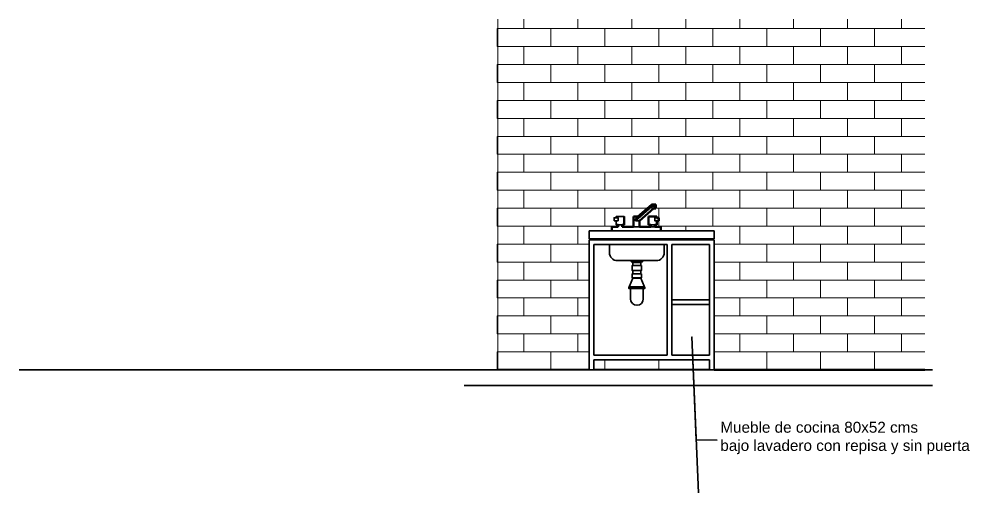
# Model space of a CAD drawing. Header units: metres. Extents: x 45 to 666, y -23 to 325.
# Drawn here: x 68.84 to 75.02, y 81.44 to 84.48 of the extents above; entities that cross this region are included whole.
import ezdxf

# ---------------------------------------------------------------- set-up
doc = ezdxf.new("R2010")
doc.units = ezdxf.units.M
doc.header["$LTSCALE"] = 5
doc.header["$MEASUREMENT"] = 0
doc.layers.get('0').update_dxf_attribs({"color": 30})
doc.layers.add('_AUX', color=210, linetype='Continuous', lineweight=18, plot=False)
for name, color, linetype, lineweight in [('A-ANNO-NOTE', 7, 'Continuous', 35), ('A-ELEV-MBE1', 7, 'Continuous', 35), ('A-ELEV-OTLN', 1, 'Continuous', 50), ('A-ELEV-PATT', 8, 'Continuous', 18), ('A-WALL-FULL', 7, 'Continuous', 35)]:
    doc.layers.add(name, color=color, linetype=linetype, lineweight=lineweight)
doc.styles.add('E-ARIAL', font='arial.ttf')
doc.styles.add('E-ROMANS', font='romans.shx', dxfattribs={"width": 0.8})
doc.dimstyles.new('E-0200_TICK_12', dxfattribs={"dimscale": 0.001, "dimtxt": 240, "dimasz": 240, "dimexe": 120, "dimexo": 80, "dimgap": 120, "dimtad": 0, "dimzin": 0, "dimdsep": 46, "dimtxsty": 'E-ROMANS', "dimblk": 'OBLIQUE', "dimcen": 120, "dimclrd": 256, "dimclre": 256, "dimclrt": 256, "dimadec": 0, "dimazin": 0, "dimtfac": 1, "dimtmove": 1, "dimatfit": 3, "dimldrblk": 'OPEN90', "dimfxl": 1, "dimtfill": 1, "dimtolj": 1, "dimtzin": 0, "dimlwd": -1, "dimarcsym": 0})

# ---------------------------------------------------------------- blocks, each defined once
blk = doc.blocks.new('_Oblique')
at = {"color": 0, "linetype": 'ByBlock', "lineweight": -2}
blk.add_line((-0.5, -0.5), (0.5, 0.5), dxfattribs=at)

msp = doc.modelspace()

# ---------------------------------------------------------------- hatches: boundary and pattern name
at = {"layer": '_AUX'}
h = msp.add_hatch(dxfattribs=at)
h.set_pattern_fill('ANGLE', color=256, style=0)
h.set_pattern_definition([(0, (71.9005, 82.228), (0, 6.985), [5.08, -1.905]), (90, (71.9005, 82.228), (-6.985, 4e-16), [5.08, -1.905])])
h.paths.add_polyline_path([(74.6405, 84.4763), (71.9005, 84.4763), (71.9005, 82.2283), (72.4905, 82.2283), (72.4905, 83.0612), (72.6209, 83.0612), (72.6209, 83.0692), (72.4905, 83.0692), (72.4905, 83.1192), (72.6369, 83.1192), (72.6369, 83.1452), (72.676, 83.1452), (72.676, 83.1583), (72.663, 83.1583), (72.663, 83.1844), (72.6499, 83.1844), (72.6499, 83.2039), (72.663, 83.2039), (72.663, 83.2105), (72.7151, 83.2105), (72.7151, 83.1583), (72.7021, 83.1583), (72.7021, 83.1452), (72.7738, 83.1452), (72.7738, 83.2105), (72.8018, 83.2105), (72.8912, 83.2887), (72.9173, 83.2887), (72.9173, 83.2626), (72.9026, 83.2626), (72.813, 83.1844), (72.813, 83.1452), (72.8847, 83.1452), (72.8847, 83.1583), (72.8716, 83.1583), (72.8716, 83.2105), (72.9238, 83.2105), (72.9238, 83.2039), (72.9369, 83.2039), (72.9369, 83.1844), (72.9238, 83.1844), (72.9238, 83.1583), (72.9108, 83.1583), (72.9108, 83.1452), (72.9499, 83.1452), (72.9499, 83.1192), (73.2905, 83.1192), (73.2905, 83.0692), (72.9713, 83.0692), (72.9713, 83.0612), (73.2905, 83.0612), (73.2905, 82.2283), (73.9905, 82.2283), (74.6405, 82.2283)])
h.paths.add_polyline_path([(73.2605, 82.2927), (72.5205, 82.2927), (72.5205, 82.2283), (73.2605, 82.2283)], flags=17)
at = {"layer": 'A-ELEV-PATT'}
h = msp.add_hatch(dxfattribs=at)
h.set_pattern_fill('AR-BRSTD', color=256, scale=0.0017, style=0)
h.set_pattern_definition([(0, (71.9005, 82.22826), (0, 0.115161), []), (90, (71.9005, 82.22826), (-0.17272, 0.115161), [0.115161, -0.115161])])
h.paths.add_polyline_path([(73.2905, 83.1192), (73.2905, 83.0692), (72.9713, 83.0692), (72.9713, 83.0612), (73.2905, 83.0612), (73.2905, 82.2283), (73.9905, 82.2283), (74.6405, 82.2283), (74.6405, 84.4763), (71.9005, 84.4763), (71.9005, 82.2283), (72.4905, 82.2283), (72.4905, 83.0612), (72.6209, 83.0612), (72.6209, 83.0692), (72.4905, 83.0692), (72.4905, 83.1192), (72.6369, 83.1192), (72.6369, 83.1452), (72.676, 83.1452), (72.676, 83.1583), (72.663, 83.1583), (72.663, 83.1844), (72.6499, 83.1844), (72.6499, 83.2039), (72.663, 83.2039), (72.663, 83.2105), (72.7151, 83.2105), (72.7151, 83.1583), (72.7021, 83.1583), (72.7021, 83.1452), (72.7738, 83.1452), (72.7738, 83.2105), (72.8018, 83.2105), (72.8912, 83.2887), (72.9173, 83.2887), (72.9173, 83.2626), (72.9026, 83.2626), (72.813, 83.1844), (72.813, 83.1452), (72.8847, 83.1452), (72.8847, 83.1583), (72.8716, 83.1583), (72.8716, 83.2105), (72.9238, 83.2105), (72.9238, 83.2039), (72.9369, 83.2039), (72.9369, 83.1844), (72.9238, 83.1844), (72.9238, 83.1583), (72.9108, 83.1583), (72.9108, 83.1452), (72.9499, 83.1452), (72.9499, 83.1192)])
h.paths.add_polyline_path([(73.2605, 82.2283), (73.2605, 82.2927), (72.5205, 82.2927), (72.5205, 82.2283)], flags=17)

# ---------------------------------------------------------------- linework, layer by layer
at = {"layer": 'A-ELEV-MBE1'}
for p, q in [((72.7869, 83.1974), (72.8912, 83.2887)), ((72.8912, 83.2757), (72.7869, 83.1844)), ((72.8912, 83.2757), (72.8912, 83.2887)), ((72.8912, 83.2887), (72.9173, 83.2887)), ((72.8912, 83.2626), (72.8912, 83.2757)), ((72.9173, 83.2757), (72.8912, 83.2757)), ((72.9173, 83.2887), (72.9173, 83.2757)), ((72.9173, 83.2757), (72.9173, 83.2626)), ((72.7738, 83.2105), (72.8017, 83.2105)), ((72.7738, 83.1452), (72.7738, 83.2105)), ((72.9027, 83.2627), (72.813, 83.1844)), ((72.9173, 83.2626), (72.8912, 83.2626)), ((72.676, 83.1452), (72.676, 83.1583)), ((72.7021, 83.1583), (72.7021, 83.1452)), ((72.7869, 83.1844), (72.7869, 83.1974)), ((72.813, 83.1844), (72.7869, 83.1844)), ((72.813, 83.1844), (72.813, 83.1452)), ((72.8847, 83.1583), (72.8847, 83.1452)), ((72.9108, 83.1452), (72.9108, 83.1583)), ((72.4905, 83.0692), (72.4905, 83.1192)), ((73.2905, 83.1192), (72.4905, 83.1192)), ((73.2905, 83.0692), (73.2905, 83.1192)), ((73.2905, 83.0692), (72.4905, 83.0692)), ((72.4905, 83.0612), (72.9895, 83.0612)), ((72.4905, 82.2927), (72.4905, 83.0612)), ((72.5205, 82.3227), (72.5205, 83.0312)), ((72.5205, 83.0312), (72.9895, 83.0312)), ((73.2905, 83.0612), (72.9895, 83.0612)), ((72.9895, 82.3227), (72.9895, 83.0312)), ((73.2605, 83.0312), (73.0195, 83.0312)), ((73.0195, 82.3227), (73.0195, 83.0312)), ((73.2605, 82.3227), (73.2605, 83.0312)), ((73.2905, 82.2927), (73.2905, 83.0612)), ((72.7713, 82.8964), (72.7713, 82.9161)), ((72.8213, 82.8964), (72.8213, 82.9161)), ((72.7713, 82.8429), (72.7713, 82.866)), ((72.8213, 82.8429), (72.8213, 82.866)), ((72.7713, 82.8168), (72.7713, 82.8187)), ((72.8213, 82.8168), (72.7713, 82.8168)), ((72.8213, 82.8168), (72.8213, 82.8187)), ((72.7554, 82.7487), (72.7554, 82.6834)), ((72.8373, 82.7487), (72.8373, 82.6834)), ((73.2605, 82.6769), (73.0195, 82.6769)), ((73.2605, 82.6469), (73.0195, 82.6469)), ((72.4905, 82.2927), (72.4905, 82.2283)), ((72.9895, 82.3227), (72.5205, 82.3227)), ((72.5205, 82.2927), (72.5205, 82.2283)), ((73.2605, 82.2927), (72.5205, 82.2927)), ((73.2605, 82.3227), (73.0195, 82.3227)), ((73.2605, 82.2927), (73.2605, 82.2283)), ((73.2905, 82.2927), (73.2905, 82.2283))]:
    msp.add_line(p, q, dxfattribs=at)
for points in [[(72.663, 83.204), (72.663, 83.2105), (72.7151, 83.2105), (72.7151, 83.1583), (72.663, 83.1583), (72.663, 83.1844)], [(72.9238, 83.204), (72.9238, 83.2105), (72.8716, 83.2105), (72.8716, 83.1583), (72.9238, 83.1583), (72.9238, 83.1844)], [(72.7021, 83.1452), (72.9499, 83.1452), (72.9499, 83.1192), (72.6369, 83.1192), (72.6369, 83.1452), (72.676, 83.1452)], [(72.6209, 83.0692), (72.6209, 83.0612)], [(72.9713, 83.0612), (72.9713, 83.0692)], [(72.7643, 82.923), (72.7673, 82.9161), (72.7963, 82.9161)], [(72.8283, 82.923), (72.8254, 82.9161), (72.7963, 82.9161)], [(72.7713, 82.8168), (72.7489, 82.7654), (72.7489, 82.7606), (72.7489, 82.7606)], [(72.8213, 82.8168), (72.8437, 82.7654), (72.8437, 82.7606), (72.8437, 82.7606)], [(72.4905, 82.2283), (72.5205, 82.2283)], [(73.2905, 82.2283), (73.2605, 82.2283)]]:
    msp.add_lwpolyline(points, dxfattribs=at)
for points in [[(72.6499, 83.1844), (72.6499, 83.2039), (72.676, 83.2039), (72.676, 83.1844)], [(72.9369, 83.1844), (72.9369, 83.2039), (72.9108, 83.2039), (72.9108, 83.1844)], [(72.8337, 82.9287), (72.7589, 82.9287), (72.7589, 82.923), (72.8337, 82.923)], [(72.8269, 82.8964), (72.7658, 82.8964), (72.7658, 82.866), (72.8269, 82.866)], [(72.8269, 82.8429), (72.7658, 82.8429), (72.7658, 82.8187), (72.8269, 82.8187)], [(72.8473, 82.7606), (72.7454, 82.7606), (72.7454, 82.7487), (72.8473, 82.7487)]]:
    msp.add_lwpolyline(points, close=True, dxfattribs=at)
msp.add_lwpolyline([(72.6209, 83.0312), (72.6209, 82.9787, 0.414214), (72.6709, 82.9287), (72.9213, 82.9287, 0.414214), (72.9713, 82.9787), (72.9713, 83.0312)], format="xyb", dxfattribs=at)
msp.add_arc((72.7963, 82.6834), 0.0409, 180, 0, dxfattribs=at)
at = {"layer": 'A-ELEV-OTLN'}
for points in [[(72.8018, 83.2105), (72.8912, 83.2887)], [(72.8912, 83.2887), (72.9173, 83.2887)], [(72.9173, 83.2887), (72.9173, 83.2626)], [(72.7151, 83.2105), (72.7151, 83.1583)], [(72.7738, 83.1452), (72.7738, 83.2105)], [(72.7738, 83.2105), (72.8018, 83.2105)], [(72.9026, 83.2626), (72.813, 83.1844)], [(72.8716, 83.1583), (72.8716, 83.2105)], [(72.8716, 83.2105), (72.9238, 83.2105)], [(72.9173, 83.2626), (72.9026, 83.2626)], [(72.9238, 83.2105), (72.9238, 83.2039)], [(72.676, 83.1583), (72.663, 83.1583)], [(72.676, 83.1452), (72.676, 83.1583)], [(72.7151, 83.1583), (72.7021, 83.1583)], [(72.7021, 83.1583), (72.7021, 83.1452)], [(72.813, 83.1844), (72.813, 83.1452)], [(72.8847, 83.1583), (72.8716, 83.1583)], [(72.8847, 83.1452), (72.8847, 83.1583)], [(72.9238, 83.1583), (72.9108, 83.1583)], [(72.9108, 83.1583), (72.9108, 83.1452)], [(72.9238, 83.2039), (72.9369, 83.2039)], [(72.9369, 83.1844), (72.9238, 83.1844)], [(72.9238, 83.1844), (72.9238, 83.1583)], [(72.9369, 83.2039), (72.9369, 83.1844)], [(72.6369, 83.1192), (72.6369, 83.1452)], [(72.6369, 83.1452), (72.676, 83.1452)], [(72.7021, 83.1452), (72.7738, 83.1452)], [(72.813, 83.1452), (72.8847, 83.1452)], [(72.9108, 83.1452), (72.9499, 83.1452)], [(72.9499, 83.1452), (72.9499, 83.1192)], [(72.6209, 83.0612), (72.6209, 83.0692)], [(72.9713, 83.0692), (72.9713, 83.0612)], [(73.9905, 82.2283), (74.6405, 82.2283)]]:
    msp.add_lwpolyline(points, dxfattribs=at)
msp.add_lwpolyline([(73.9905, 82.2283), (73.2905, 82.2283), (73.2905, 82.2283), (73.9905, 82.2283), (73.9905, 82.2283)], close=True, dxfattribs=at)
at = {"layer": 'A-WALL-FULL'}
for p, q in [((68.8405, 82.2283), (74.6905, 82.2283)), ((71.6905, 82.1283), (74.6905, 82.1283))]:
    msp.add_line(p, q, dxfattribs=at)

# ---------------------------------------------------------------- texts
at = {"layer": 'A-ANNO-NOTE', "insert": (73.3309, 81.7327), "char_height": 0.07, "attachment_point": 4, "style": 'E-ARIAL'}
msp.add_mtext('Mueble de cocina 80x52 cms\\Pbajo lavadero con repisa y sin puerta \\P ', dxfattribs=at)

# ---------------------------------------------------------------- leaders
at = {"layer": 'A-ANNO-NOTE', "annotation_type": 0, "has_hookline": 1, "hookline_direction": 0, "text_width": 1.5877}
msp.add_leader([(73.1485, 82.4392), (73.1762, 81.7783), (73.3103, 81.778)], dimstyle='E-0200_TICK_12', override={"dimasz": 0.2, "dimtad": 0, "dimldrblk": 'Open90'}, dxfattribs=at)

doc.saveas('drawing.dxf')
